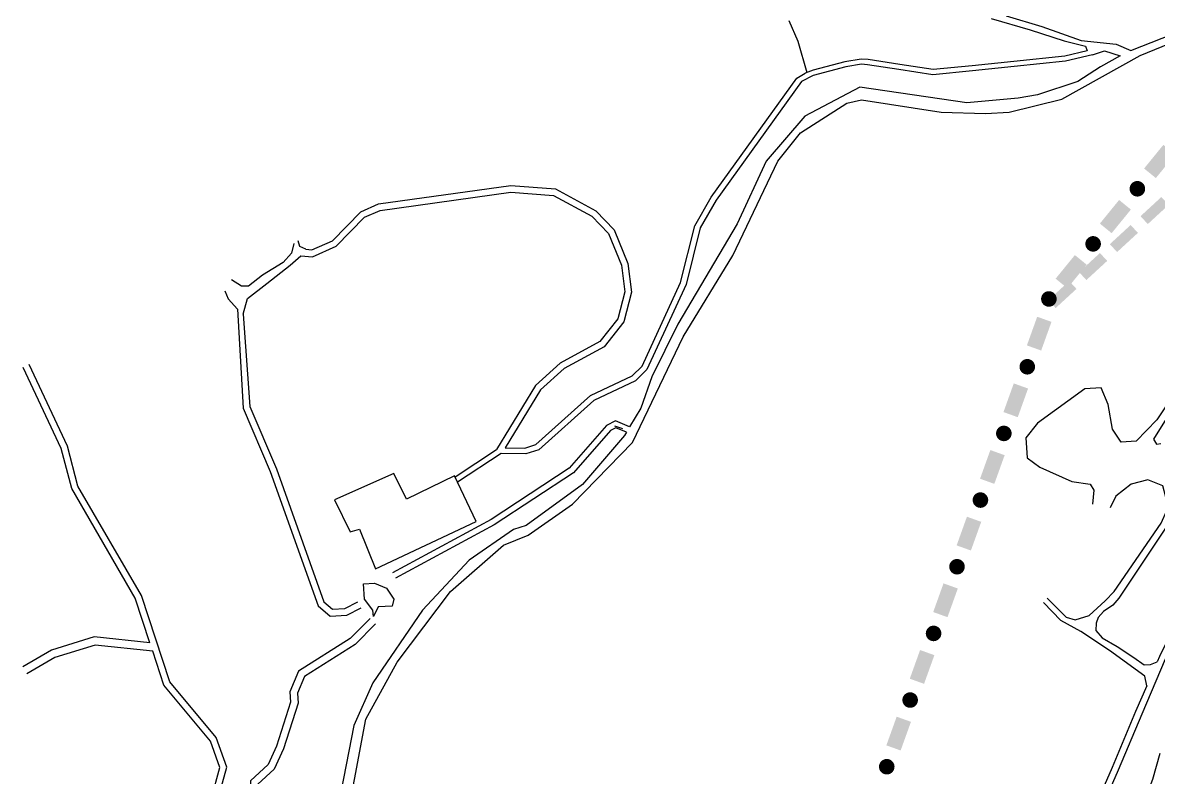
# Model space of a CAD drawing. Extents: x 682046 to 690153, y 7551609 to 7556947.
# Drawn here: x 682046 to 683415, y 7553225 to 7554135 of the extents above; entities that cross this region are included whole.
import ezdxf

# ---------------------------------------------------------------- set-up
doc = ezdxf.new("R2010")
doc.units = 0
doc.header["$LTSCALE"] = 80
doc.header["$MEASUREMENT"] = 0
for name, color, linetype in [('LIMITE-BACIA', 3, 'CONTINUOUS'), ('LIMITE-PROJETO', 1, 'CONTINUOUS'), ('RIO', 4, 'CONTINUOUS'), ('RUA', 7, 'CONTINUOUS')]:
    doc.layers.add(name, color=color, linetype=linetype)

# ---------------------------------------------------------------- blocks, each defined once
blk = doc.blocks.new('R')
at = {"layer": 'LIMITE-PROJETO', "const_width": 18.7}
blk.add_lwpolyline([(-75.231719, 0.286312, 1), (-93.931208, 0.424584, 1)], format="xyb", close=True, dxfattribs=at)
at = {"layer": 'LIMITE-PROJETO'}
blk.add_solid([(36.916794, 17.721334), (36.646701, -18.805257), (-36.376609, 18.263295), (-36.646701, -18.263295)], dxfattribs=at)
blk = doc.blocks.new('R1')
at = {"layer": 'LIMITE-BACIA', "xscale": 0.5, "yscale": 0.5, "zscale": 0.5}
blk.add_blockref('R', (0, 0.270981), dxfattribs=at)
blk = doc.blocks.new('C')
at = {"layer": 'LIMITE-BACIA'}
blk.add_solid([(-33.924369, -12.897837), (-34.049212, 12.897837), (34.174054, -12.568263), (34.049212, 13.227411)], dxfattribs=at)
blk = doc.blocks.new('G1')
at = {"layer": 'LIMITE-BACIA', "xscale": 0.5, "yscale": 0.5, "zscale": 0.5}
blk.add_blockref('C', (-0.062421, 0), dxfattribs=at)

msp = doc.modelspace()

# ---------------------------------------------------------------- linework, layer by layer
at = {"layer": 'RIO'}
for points in [[(682969.649355, 7554137.891577), (682980.596828, 7554113.093833), (682991.596966, 7554075.306043)], [(683187.048009, 7552775.989887), (683203.557374, 7552807.955494), (683218.492537, 7552832.06549), (683224.236833, 7552855.027381), (683221.594183, 7552877.760725), (683227.683424, 7552904.395464), (683243.767457, 7552935.394021), (683263.298064, 7552974.429255), (683292.019539, 7553034.130186), (683304.656981, 7553063.980651), (683324.187588, 7553103.015873), (683343.718194, 7553127.125869), (683370.77161, 7553154.989266), (683393.638318, 7553182.411076), (683408.788526, 7553223.076448), (683417.605442, 7553254.431309)]]:
    msp.add_lwpolyline(points, dxfattribs=at)
at = {"layer": 'RUA'}
for points in [[(683213.755549, 7554140.211515), (683260.741708, 7554126.728868), (683301.950507, 7554113.499043), (683327.35519, 7554106.885681), (683329.650305, 7554101.283602), (683302.549102, 7554094.993013), (683240.911402, 7554088.309358), (683190.700631, 7554083.030079), (683143.633222, 7554078.600708), (683103.530381, 7554084.869802), (683065.381745, 7554090.63018), (683057.012948, 7554091.349094), (683037.387653, 7554088.11695), (682999.029976, 7554077.875331), (682989.315588, 7554074.517463)], [(683232.010431, 7554143.620977), (683274.808915, 7554130.593009), (683322.214087, 7554113.539051), (683364.434961, 7554109.141105), (683382.284096, 7554101.667109), (683471.03415, 7554136.502958)], [(683336.162873, 7554096.504825), (683350.622635, 7554101.310997), (683369.440685, 7554095.227971)], [(683336.162873, 7554096.504825), (683303.575809, 7554088.940886), (683241.552134, 7554082.215411), (683191.308069, 7554076.932631), (683143.444164, 7554072.428305), (683102.599738, 7554078.813328), (683064.66134, 7554084.54196), (683057.252286, 7554085.178428), (683038.678954, 7554082.119535), (682999.186466, 7554071.574918), (682985.155158, 7554064.078865), (682882.044269, 7553921.136671), (682862.836658, 7553887.680706), (682845.747172, 7553819.637988), (682798.583075, 7553716.835902), (682784.887241, 7553703.409646), (682734.404265, 7553679.654312), (682668.359386, 7553620.215483), (682652.40217, 7553615.072057), (682622.638879, 7553615.781364), (682570.302109, 7553581.042965)], [(682627.780635, 7553622.593193), (682651.39323, 7553622.030467), (682664.822888, 7553626.359195), (682730.527098, 7553685.49143), (682780.872923, 7553709.182226), (682792.815959, 7553720.890184), (682839.179451, 7553821.947218), (682856.346837, 7553890.300097), (682876.21143, 7553924.9004), (682979.532872, 7554068.134483), (682989.315588, 7554074.517463)], [(682372.64349, 7553869.042302), (682370.125598, 7553857.326031), (682359.863895, 7553846.19125), (682335.028904, 7553830.781662), (682318.302371, 7553817.564497), (682309.499432, 7553817.525195), (682297.444008, 7553824.966683)], [(682387.09049, 7553862.267708), (682380.059262, 7553865.139527), (682377.939241, 7553872.146214)], [(682311.771206, 7553783.583926), (682317.100123, 7553802.636956), (682340.108227, 7553820.673694), (682368.338798, 7553842.909241), (682381.339977, 7553854.227408)], [(682289.520466, 7553811.788822), (682293.467378, 7553802.154934), (682304.756779, 7553789.713143)], [(682567.306983, 7553587.375454), (682617.298231, 7553620.557019)], [(683281.249516, 7553441.098831), (683304.121833, 7553418.382416), (683315.008646, 7553415.231523), (683332.1419, 7553420.257869), (683351.333641, 7553438.030587), (683362.217246, 7553449.42788), (683418.819823, 7553531.777733), (683425.58008, 7553546.778601), (683424.481408, 7553563.193231), (683420.677991, 7553576.517163), (683402.704575, 7553584.04319), (683382.672674, 7553578.82283), (683364.253278, 7553564.011485), (683357.428374, 7553549.976173)], [(683401.322525, 7553335.421469), (683399.149552, 7553347.151437), (683356.306773, 7553378.230109), (683321.775318, 7553401.136046), (683297.616861, 7553414.067448), (683276.74161, 7553435.947634)]]:
    msp.add_lwpolyline(points, dxfattribs=at)
at = {"layer": 'RUA', "linetype": 'CONTINUOUS'}
for points in [[(682420.006651, 7553083.282793), (682459.752506, 7553295.421382), (682497.279521, 7553364.131036), (682561.718803, 7553449.088681), (682625.577254, 7553505.06067), (682655.538301, 7553517.326719), (682708.843575, 7553554.365183), (682781.095568, 7553628.906699), (682842.18242, 7553756.214309), (682902.260195, 7553854.621732), (682956.472706, 7553968.342237), (682983.933388, 7554002.193315), (683039.810835, 7554038.07991), (683057.372504, 7554042.228581), (683153.406422, 7554027.201917), (683206.983377, 7554025.507605), (683235.272136, 7554027.452955), (683299.069477, 7554042.900881), (683393.365477, 7554095.736457), (683446.366745, 7554117.435169)], [(683369.440685, 7554095.227971), (683345.58078, 7554081.914619), (683318.090483, 7554064.452808), (683269.676731, 7554048.194183), (683246.506486, 7554044.03971), (683184.343264, 7554038.577148), (683055.308192, 7554057.516554), (682988.990144, 7554022.469614), (682942.468956, 7553968.090361), (682907.347774, 7553892.464747), (682835.870068, 7553771.632859), (682804.476929, 7553708.147562), (682791.169483, 7553670.294407), (682777.663851, 7553647.864585)], [(682387.09049, 7553862.267708), (682394.378057, 7553861.152609), (682419.43512, 7553872.21054), (682453.458338, 7553907.217486), (682474.818285, 7553916.576281), (682634.429132, 7553938.691504), (682688.309587, 7553934.639395), (682736.889621, 7553908.106534), (682759.085841, 7553885.464649), (682775.776219, 7553844.696736), (682780.024461, 7553810.14279), (682770.704848, 7553774.378859), (682747.124533, 7553744.368355), (682698.628963, 7553718.089112), (682670.347265, 7553692.636253), (682627.780635, 7553622.593193)], [(682381.339977, 7553854.227408), (682395.460248, 7553852.994601), (682424.030107, 7553865.602764), (682458.04575, 7553900.601915), (682476.986547, 7553908.900768), (682634.677846, 7553930.750024), (682686.018009, 7553926.888958), (682732.070889, 7553901.736348), (682752.360733, 7553881.039117), (682768.063901, 7553842.682562), (682771.999003, 7553810.675604), (682763.475026, 7553777.964919), (682741.922676, 7553750.535394), (682694.040705, 7553724.588653), (682664.198938, 7553697.731768), (682617.298231, 7553620.557019)], [(683675.060023, 7553897.338065), (683675.835557, 7553885.751264), (683672.55237, 7553876.80248), (683640.030792, 7553840.679485), (683614.010959, 7553823.419629), (683580.775267, 7553812.466049), (683553.207595, 7553803.831625), (683507.178105, 7553777.088264), (683472.87999, 7553745.190715), (683413.361916, 7553656.249085), (683388.717585, 7553630.424479), (683370.421188, 7553629.199856), (683359.896378, 7553645.056504), (683354.938899, 7553674.55524), (683346.597576, 7553694.929754), (683326.621734, 7553693.592721), (683269.632879, 7553652.438693), (683255.591411, 7553634.568214), (683257.202664, 7553610.495406), (683272.345705, 7553599.178478), (683311.155024, 7553581.844209), (683333.267108, 7553578.529841), (683337.693503, 7553571.565628), (683336.069676, 7553554.456788)], [(682304.756779, 7553789.713143), (682311.783124, 7553670.371005), (682344.302844, 7553594.093162), (682402.104631, 7553432.112073), (682416.598816, 7553419.436432), (682436.540437, 7553420.771174), (682453.794378, 7553429.354543)], [(682311.771206, 7553783.583926), (682319.905706, 7553672.304048), (682351.970753, 7553597.092681), (682409.135636, 7553436.896424), (682419.45055, 7553427.875692), (682434.348494, 7553428.872849), (682450.128726, 7553436.723087)], [(683771.559666, 7553755.429615), (683749.807459, 7553728.772874), (683734.334903, 7553714.200951), (683700.693435, 7553681.975981), (683664.481307, 7553659.24774), (683618.157079, 7553628.591078), (683551.834189, 7553578.708595), (683502.468857, 7553506.756013), (683482.570014, 7553471.583355), (683457.887359, 7553435.607051), (683423.740074, 7553367.573688), (683395.275402, 7553301.370994), (683366.90737, 7553233.724451), (683314.887514, 7553114.700535), (683236.513059, 7552970.224105), (683196.477499, 7552885.886557), (683175.761671, 7552834.595045)], [(682199.273749, 7553387.525759), (682181.581498, 7553441.179169), (682104.899729, 7553573.301318), (682092.236398, 7553621.869558), (682046.425475, 7553719.547369)], [(682278.078552, 7552827.433408), (682278.070839, 7552828.113883), (682241.7144, 7552885.19744), (682218.926437, 7552957.312725), (682220.186502, 7552976.458708), (682233.965622, 7553015.653543), (682252.301316, 7553040.912394), (682264.386773, 7553074.480783), (682255.362791, 7553148.797592), (682280.834799, 7553196.8445), (682292.112946, 7553237.208913), (682279.255232, 7553272.972258), (682223.293977, 7553340.457227), (682188.984285, 7553444.504581), (682112.432963, 7553576.401971), (682099.859728, 7553624.624661), (682053.733473, 7553722.974823)], [(683465.210383, 7553721.806509), (683409.477615, 7553633.134087), (683413.202928, 7553626.782993), (683418.415747, 7553627.791944)], [(682777.663851, 7553647.864585), (682760.714844, 7553654.966959), (682749.926473, 7553649.600037), (682704.992367, 7553598.003439), (682610.716647, 7553536.225736), (682491.812558, 7553471.786671)], [(682773.912828, 7553641.341375), (682760.980866, 7553646.760432), (682754.58146, 7553643.576901), (682709.946091, 7553592.323335), (682614.548029, 7553529.810176), (682495.369902, 7553465.222598)], [(682759.589938, 7553649.039438), (682769.053227, 7553645.712576)], [(682773.912828, 7553641.341375), (682771.596285, 7553637.30222), (682720.751412, 7553578.455364), (682653.115084, 7553528.796447), (682637.814683, 7553523.86473), (682584.378229, 7553487.16646), (682527.86161, 7553426.867951), (682467.970688, 7553338.999805), (682445.091024, 7553287.775022), (682420.605468, 7553161.679505), (682407.216157, 7553059.384267), (682411.075011, 7552975.559841), (682417.04746, 7552913.578074), (682418.183772, 7552857.675987), (682427.145982, 7552795.370367)], [(683545.678987, 7553583.691511), (683495.765924, 7553510.940583), (683475.867082, 7553475.767924), (683451.073156, 7553439.629438), (683416.57973, 7553370.90644), (683413.772507, 7553364.377445)], [(683435.844117, 7553543.161124), (683414.379752, 7553511.112793), (683367.629943, 7553441.061119), (683360.417291, 7553432.819223), (683349.275175, 7553425.284202), (683342.964104, 7553418.072548), (683340.517871, 7553411.119564), (683340.133312, 7553402.364792), (683347.543055, 7553393.161816), (683365.710354, 7553382.739089), (683386.003974, 7553369.549004), (683398.244763, 7553360.669381), (683405.974437, 7553361.186747), (683413.772507, 7553364.377445)], [(682464.710234, 7553416.676468), (682440.863626, 7553392.441499), (682378.396347, 7553353.069857), (682368.033204, 7553328.339398), (682368.88367, 7553315.633065), (682351.76605, 7553262.863256), (682341.635572, 7553240.48498), (682320.4771, 7553221.104253), (682319.946356, 7553198.83362), (682307.839932, 7553155.063029), (682312.043212, 7553099.724948), (682309.773724, 7553090.247194), (682277.006486, 7553060.606971), (682265.489997, 7553018.969276), (682276.662627, 7552975.29223), (682281.499896, 7552945.253975), (682296.050107, 7552910.273626)], [(682471.244076, 7553410.24733), (682446.651288, 7553385.254028), (682385.732156, 7553346.858146), (682377.323763, 7553326.792477), (682378.147609, 7553314.483865), (682360.327567, 7553259.548643), (682349.211837, 7553234.993939), (682329.54798, 7553216.982249), (682329.083264, 7553197.48228), (682317.101309, 7553154.161701), (682321.292173, 7553098.987088), (682318.027404, 7553085.352882), (682285.131179, 7553055.595981), (682274.975206, 7553018.877214), (682285.646359, 7552977.16059), (682290.378136, 7552947.777418), (682306.029695, 7552910.149303), (682316.186709, 7552883.043166), (682326.860764, 7552861.114675), (682330.781347, 7552840.632681), (682331.210707, 7552824.628257)], [(682199.273749, 7553387.525759), (682132.046236, 7553394.552515), (682080.401861, 7553378.544439), (682045.803275, 7553358.250205)], [(682202.628103, 7553377.353367), (682133.024078, 7553384.62852), (682084.37137, 7553369.547764), (682050.745663, 7553349.824184)], [(682273.295159, 7553199.855642), (682283.645967, 7553236.901118), (682272.138282, 7553268.909402), (682216.106197, 7553336.479787), (682202.628103, 7553377.353367)], [(683401.322525, 7553335.421469), (683388.008851, 7553304.456731), (683359.649932, 7553236.831918), (683312.245684, 7553128.368735)]]:
    msp.add_lwpolyline(points, dxfattribs=at)
at = {"layer": 'RUA'}
msp.add_lwpolyline([(682592.627186, 7553533.841845), (682566.690456, 7553588.678956), (682508.765613, 7553560.647101), (682493.347571, 7553591.397779), (682421.658615, 7553559.902017), (682440.793995, 7553521.136658), (682452.024753, 7553524.430976), (682471.119794, 7553476.763753)], close=True, dxfattribs=at)
at = {"layer": 'RUA', "linetype": 'CONTINUOUS'}
msp.add_lwpolyline([(682468.725559, 7553419.01718), (682468.197782, 7553426.90238), (682458.089434, 7553439.86671), (682456.843296, 7553458.484544), (682469.985297, 7553459.364171), (682484.382021, 7553453.331315), (682493.314462, 7553439.873726), (682491.195411, 7553431.741888), (682474.548876, 7553430.627694)], close=True, dxfattribs=at)

# ---------------------------------------------------------------- block references
at = {"layer": 'LIMITE-BACIA', "xscale": 1.002437, "yscale": 1.002437, "zscale": 1.002437, "rotation": 42.353376}
for p in [(683410.926727, 7553908.618185), (683373.886504, 7553874.851045), (683336.846282, 7553841.083905), (683299.806059, 7553807.316766)]:
    msp.add_blockref('G1', p, dxfattribs=at)
at = {"layer": 'LIMITE-PROJETO', "xscale": 1.002437, "yscale": 1.002437, "zscale": 1.002437}
for p, rotation in [((683416.974187, 7553967.678488), 51.237067), ((683363.626058, 7553901.238825), 51.237067), ((683310.277929, 7553834.799162), 51.237067), ((683271.792998, 7553760.099595), 70.638576), ((683243.544625, 7553679.711281), 70.638576), ((683215.296252, 7553599.322966), 70.638576), ((683187.047879, 7553518.934651), 70.638576), ((683158.799506, 7553438.546337), 70.638576), ((683130.551133, 7553358.158022), 70.638576), ((683102.302759, 7553277.769707), 70.638576)]:
    msp.add_blockref('R1', p, dxfattribs=dict(at, rotation=rotation))

doc.saveas('drawing.dxf')
